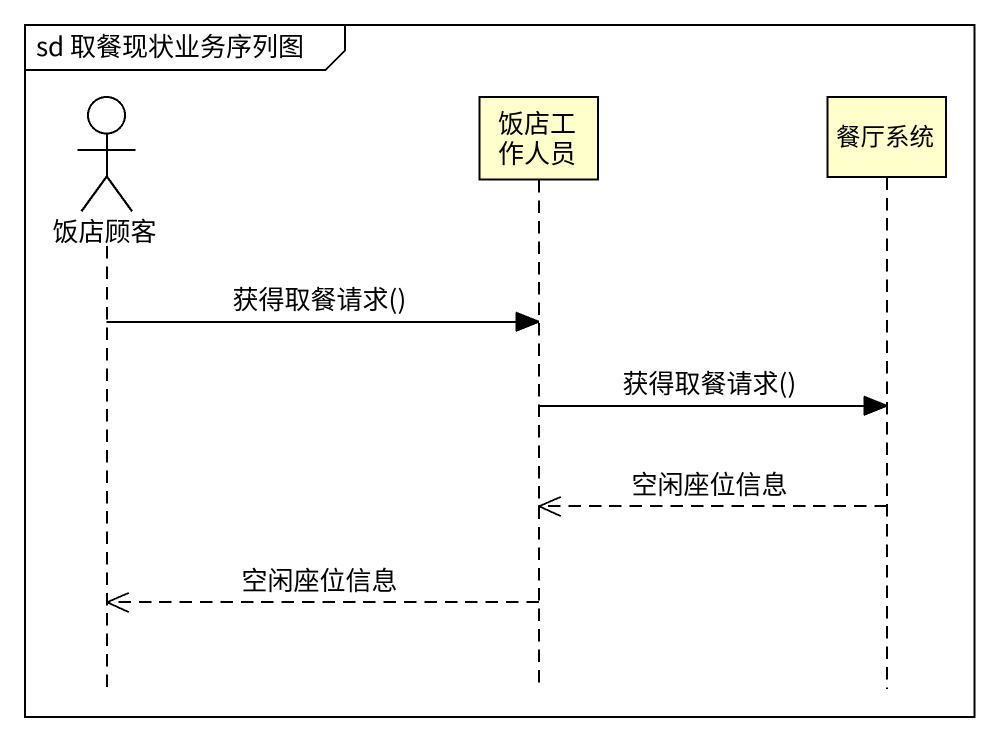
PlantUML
@startuml
mainframe sd 取餐现状业务序列图
hide footbox
actor 饭店顾客
participant 饭店工作人员
participant 餐厅系统

饭店顾客 -> 饭店工作人员 : 获得取餐请求()
饭店工作人员 -> 餐厅系统 : 获得取餐请求()
餐厅系统 -->> 饭店工作人员 : 空闲座位信息
饭店工作人员 -->> 饭店顾客 : 空闲座位信息
@enduml
